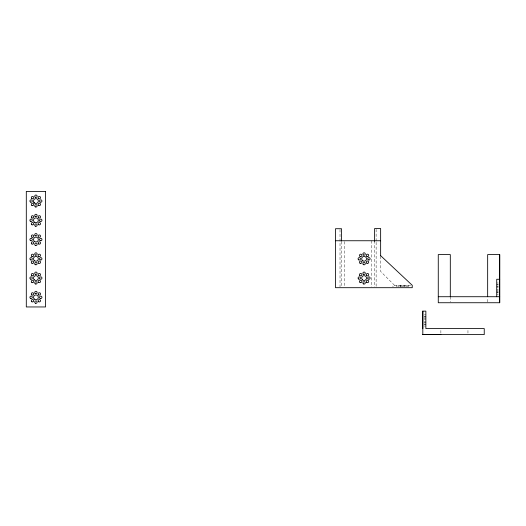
<?xml version="1.0" encoding="UTF-8"?>
<svg xmlns="http://www.w3.org/2000/svg" width="526" height="526" viewBox="0 0 526 526"><rect width="100%" height="100%" fill="white"/><g stroke="black" fill="none" stroke-linecap="round" stroke-linejoin="round"><path stroke-width="0.39" stroke-dasharray="2.63 1.97" d="M440.88 333.089L440.88 328.579M467.956 333.089L467.956 329.329M487.661 301.99L487.661 297.473M496.728 283.001L498.214 283.001M496.728 284.369L498.214 284.369M496.728 284.868L498.214 284.868M410.635 285.289L392.981 285.289L392.981 286.894M496.728 286.111L498.214 286.111M496.728 286.229L498.214 286.229M496.728 287.663L498.214 287.663M496.728 289.53L498.214 289.53M496.728 290.963L498.214 290.963M496.728 291.082L498.214 291.082M496.728 292.331L498.214 292.331M496.728 292.831L498.214 292.831M496.728 294.192L498.214 294.192M424.337 314.857L425.863 314.857M424.337 316.225L425.863 316.225M424.337 316.724L425.863 316.724M424.337 317.967L425.863 317.967M424.337 318.085L425.863 318.085M424.337 319.519L425.863 319.519M424.337 321.386L425.863 321.386M424.337 322.819L425.863 322.819M424.337 322.938L425.863 322.938M424.337 324.187L425.863 324.187M424.337 324.687L425.863 324.687M424.337 326.048L425.863 326.048M394.487 285.289L380.64 271.442L380.64 256.866M450.309 296.723L450.309 301.99M408.63 285.289L408.63 286.894M407.216 285.289L407.216 286.894M406.223 285.289L406.223 286.894M405.013 285.289L405.013 286.894M404.81 285.289L404.81 286.894M403.81 285.289L403.81 286.894M402.607 285.289L402.607 286.894M401.404 285.289L401.404 286.894M400.411 285.289L400.411 286.894M400.201 285.289L400.201 286.894M398.997 285.289L398.997 286.894M398.004 285.289L398.004 286.894M396.591 285.289L396.591 286.894M376.129 229.329L376.129 241.487M376.129 242.302L376.129 286.887M374.624 240.75L374.624 286.887M371.619 240.75L371.619 286.887M344.537 241.565L344.537 286.887M341.525 241.565L341.525 286.887M340.02 229.533L340.02 286.874"/><path stroke-width="0.79" d="M422.812 334.595L422.812 311.122L425.863 311.122L425.863 328.579L484.242 328.579L484.242 334.595L422.812 334.595L440.88 334.595M450.309 296.723L450.309 254.597L438.27 254.597L438.27 302.739L499.7 302.739L499.7 254.597L487.661 254.597L487.661 296.723M335.509 240.75L380.64 240.75M499.7 279.267L496.728 279.267L496.728 296.723M438.27 296.723L499.7 296.723M380.64 255.669L412.239 285.289L412.239 287.696L335.509 287.696L335.509 228.718L341.525 228.718L341.525 241.007M33.842 202.234L34.229 202.734M499.7 254.597L499.7 302.739M422.812 311.122L422.812 328.579M380.64 256.057L380.64 228.521L374.624 228.521L374.624 241.487M45.558 191.405L26.3 191.405L26.3 306.954L45.558 306.954L45.558 191.405M363.492 283.922A1.203 1.203 0 0 0 365.294 282.883A1.203 1.203 0 0 0 363.492 281.837A1.203 1.203 0 0 0 363.492 283.922M362.887 260.889A2.406 2.406 0 0 0 366.504 258.805A2.406 2.406 0 0 0 362.887 256.721A2.406 2.406 0 0 0 362.887 260.889M363.492 274.296A1.203 1.203 0 0 0 365.294 273.25A1.203 1.203 0 0 0 363.492 272.212A1.203 1.203 0 0 0 363.492 274.296M363.492 255.038A1.203 1.203 0 0 0 365.294 253.992A1.203 1.203 0 0 0 363.492 252.953A1.203 1.203 0 0 0 363.492 255.038M359.837 275.512A1.203 1.203 0 0 0 361.849 274.973A1.203 1.203 0 0 0 360.376 273.5A1.203 1.203 0 0 0 359.837 275.512M366.648 275.512A1.203 1.203 0 0 0 368.66 274.973A1.203 1.203 0 0 0 367.187 273.5A1.203 1.203 0 0 0 366.648 275.512M366.648 282.324A1.203 1.203 0 0 0 368.66 281.778A1.203 1.203 0 0 0 367.187 280.305A1.203 1.203 0 0 0 366.648 282.324M362.394 279.766A2.406 2.406 0 0 0 366.418 278.688A2.406 2.406 0 0 0 363.473 275.742A2.406 2.406 0 0 0 362.394 279.766M360.086 282.515A1.203 1.203 0 0 0 361.895 281.469A1.203 1.203 0 0 0 360.086 280.43A1.203 1.203 0 0 0 360.086 282.515M368.055 278.918A1.203 1.203 0 0 0 370.067 278.379A1.203 1.203 0 0 0 368.594 276.9A1.203 1.203 0 0 0 368.055 278.918M358.43 278.918A1.203 1.203 0 0 0 360.442 278.379A1.203 1.203 0 0 0 358.969 276.9A1.203 1.203 0 0 0 358.43 278.918M368.305 259.851A1.203 1.203 0 0 0 370.113 258.805A1.203 1.203 0 0 0 368.305 257.766A1.203 1.203 0 0 0 368.305 259.851M360.086 263.256A1.203 1.203 0 0 0 361.895 262.211A1.203 1.203 0 0 0 360.086 261.172A1.203 1.203 0 0 0 360.086 263.256M363.242 264.473A1.203 1.203 0 0 0 365.254 263.934A1.203 1.203 0 0 0 363.782 262.461A1.203 1.203 0 0 0 363.242 264.473M366.898 256.445A1.203 1.203 0 0 0 368.7 255.406A1.203 1.203 0 0 0 366.898 254.36A1.203 1.203 0 0 0 366.898 256.445M358.679 259.851A1.203 1.203 0 0 0 360.481 258.805A1.203 1.203 0 0 0 358.679 257.766A1.203 1.203 0 0 0 358.679 259.851M366.898 263.256A1.203 1.203 0 0 0 368.7 262.211A1.203 1.203 0 0 0 366.898 261.172A1.203 1.203 0 0 0 366.898 263.256M360.086 256.445A1.203 1.203 0 0 0 361.895 255.406A1.203 1.203 0 0 0 360.086 254.36A1.203 1.203 0 0 0 360.086 256.445M34.723 222.373A2.406 2.406 0 0 0 38.339 220.289A2.406 2.406 0 0 0 34.723 218.205A2.406 2.406 0 0 0 34.723 222.373M31.922 275.703A1.203 1.203 0 0 0 33.73 274.664A1.203 1.203 0 0 0 31.922 273.619A1.203 1.203 0 0 0 31.922 275.703M38.733 282.515A1.203 1.203 0 0 0 40.535 281.469A1.203 1.203 0 0 0 38.733 280.43A1.203 1.203 0 0 0 38.733 282.515M34.723 260.889A2.406 2.406 0 0 0 38.339 258.805A2.406 2.406 0 0 0 34.723 256.721A2.406 2.406 0 0 0 34.723 260.889M38.733 263.256A1.203 1.203 0 0 0 40.535 262.211A1.203 1.203 0 0 0 38.733 261.172A1.203 1.203 0 0 0 38.733 263.256M34.229 299.024A2.406 2.406 0 0 0 38.253 297.946A2.406 2.406 0 0 0 35.308 295.001A2.406 2.406 0 0 0 34.229 299.024M38.733 256.445A1.203 1.203 0 0 0 40.535 255.406A1.203 1.203 0 0 0 38.733 254.36A1.203 1.203 0 0 0 38.733 256.445M40.14 259.851A1.203 1.203 0 0 0 41.948 258.805A1.203 1.203 0 0 0 40.14 257.766A1.203 1.203 0 0 0 40.14 259.851M35.327 255.038A1.203 1.203 0 0 0 37.136 253.992A1.203 1.203 0 0 0 35.327 252.953A1.203 1.203 0 0 0 35.327 255.038M35.078 264.473A1.203 1.203 0 0 0 37.09 263.934A1.203 1.203 0 0 0 35.617 262.461A1.203 1.203 0 0 0 35.078 264.473M30.515 279.109A1.203 1.203 0 0 0 32.316 278.063A1.203 1.203 0 0 0 30.515 277.024A1.203 1.203 0 0 0 30.515 279.109M31.922 282.515A1.203 1.203 0 0 0 33.73 281.469A1.203 1.203 0 0 0 31.922 280.43A1.203 1.203 0 0 0 31.922 282.515M31.922 256.445A1.203 1.203 0 0 0 33.73 255.406A1.203 1.203 0 0 0 31.922 254.36A1.203 1.203 0 0 0 31.922 256.445M31.922 263.256A1.203 1.203 0 0 0 33.73 262.211A1.203 1.203 0 0 0 31.922 261.172A1.203 1.203 0 0 0 31.922 263.256M30.515 259.851A1.203 1.203 0 0 0 32.316 258.805A1.203 1.203 0 0 0 30.515 257.766A1.203 1.203 0 0 0 30.515 259.851M31.922 301.773A1.203 1.203 0 0 0 33.73 300.727A1.203 1.203 0 0 0 31.922 299.688A1.203 1.203 0 0 0 31.922 301.773M34.723 241.631A2.406 2.406 0 0 0 38.339 239.547A2.406 2.406 0 0 0 34.723 237.463A2.406 2.406 0 0 0 34.723 241.631M35.078 235.589A1.203 1.203 0 0 0 37.09 235.043A1.203 1.203 0 0 0 35.617 233.57A1.203 1.203 0 0 0 35.078 235.589M30.515 202.076A1.203 1.203 0 0 0 32.316 201.031A1.203 1.203 0 0 0 30.515 199.992A1.203 1.203 0 0 0 30.515 202.076M39.891 278.918A1.203 1.203 0 0 0 41.909 278.379A1.203 1.203 0 0 0 40.43 276.9A1.203 1.203 0 0 0 39.891 278.918M40.14 298.367A1.203 1.203 0 0 0 41.948 297.321A1.203 1.203 0 0 0 40.14 296.283A1.203 1.203 0 0 0 40.14 298.367M30.265 221.144A1.203 1.203 0 0 0 32.277 220.604A1.203 1.203 0 0 0 30.804 219.132A1.203 1.203 0 0 0 30.265 221.144M38.733 217.928A1.203 1.203 0 0 0 40.535 216.89A1.203 1.203 0 0 0 38.733 215.844A1.203 1.203 0 0 0 38.733 217.928M31.922 205.482A1.203 1.203 0 0 0 33.73 204.436A1.203 1.203 0 0 0 31.922 203.398A1.203 1.203 0 0 0 31.922 205.482M38.733 224.74A1.203 1.203 0 0 0 40.535 223.695A1.203 1.203 0 0 0 38.733 222.656A1.203 1.203 0 0 0 38.733 224.74M35.327 303.18A1.203 1.203 0 0 0 37.136 302.141A1.203 1.203 0 0 0 35.327 301.096A1.203 1.203 0 0 0 35.327 303.18M31.922 237.187A1.203 1.203 0 0 0 33.73 236.148A1.203 1.203 0 0 0 31.922 235.102A1.203 1.203 0 0 0 31.922 237.187M39.891 221.144A1.203 1.203 0 0 0 41.909 220.604A1.203 1.203 0 0 0 40.43 219.132A1.203 1.203 0 0 0 39.891 221.144M38.733 243.998A1.203 1.203 0 0 0 40.535 242.953A1.203 1.203 0 0 0 38.733 241.914A1.203 1.203 0 0 0 38.733 243.998M34.723 203.115A2.406 2.406 0 0 0 38.339 201.031A2.406 2.406 0 0 0 34.723 198.946A2.406 2.406 0 0 0 34.723 203.115M35.327 226.147A1.203 1.203 0 0 0 37.136 225.108A1.203 1.203 0 0 0 35.327 224.063A1.203 1.203 0 0 0 35.327 226.147M30.515 240.592A1.203 1.203 0 0 0 32.316 239.547A1.203 1.203 0 0 0 30.515 238.508A1.203 1.203 0 0 0 30.515 240.592M35.078 293.363A1.203 1.203 0 0 0 37.09 292.818A1.203 1.203 0 0 0 35.617 291.345A1.203 1.203 0 0 0 35.078 293.363M31.922 217.928A1.203 1.203 0 0 0 33.73 216.89A1.203 1.203 0 0 0 31.922 215.844A1.203 1.203 0 0 0 31.922 217.928M30.515 298.367A1.203 1.203 0 0 0 32.316 297.321A1.203 1.203 0 0 0 30.515 296.283A1.203 1.203 0 0 0 30.515 298.367M38.733 198.67A1.203 1.203 0 0 0 40.535 197.631A1.203 1.203 0 0 0 38.733 196.586A1.203 1.203 0 0 0 38.733 198.67M35.327 274.296A1.203 1.203 0 0 0 37.136 273.25A1.203 1.203 0 0 0 35.327 272.212A1.203 1.203 0 0 0 35.327 274.296M40.14 240.592A1.203 1.203 0 0 0 41.948 239.547A1.203 1.203 0 0 0 40.14 238.508A1.203 1.203 0 0 0 40.14 240.592M38.733 237.187A1.203 1.203 0 0 0 40.535 236.148A1.203 1.203 0 0 0 38.733 235.102A1.203 1.203 0 0 0 38.733 237.187M38.733 205.482A1.203 1.203 0 0 0 40.535 204.436A1.203 1.203 0 0 0 38.733 203.398A1.203 1.203 0 0 0 38.733 205.482M38.733 294.961A1.203 1.203 0 0 0 40.535 293.922A1.203 1.203 0 0 0 38.733 292.877A1.203 1.203 0 0 0 38.733 294.961M35.327 245.405A1.203 1.203 0 0 0 37.136 244.366A1.203 1.203 0 0 0 35.327 243.321A1.203 1.203 0 0 0 35.327 245.405M40.14 202.076A1.203 1.203 0 0 0 41.948 201.031A1.203 1.203 0 0 0 40.14 199.992A1.203 1.203 0 0 0 40.14 202.076M38.733 275.703A1.203 1.203 0 0 0 40.535 274.664A1.203 1.203 0 0 0 38.733 273.619A1.203 1.203 0 0 0 38.733 275.703M35.327 283.922A1.203 1.203 0 0 0 37.136 282.883A1.203 1.203 0 0 0 35.327 281.837A1.203 1.203 0 0 0 35.327 283.922M35.327 206.889A1.203 1.203 0 0 0 37.136 205.85A1.203 1.203 0 0 0 35.327 204.805A1.203 1.203 0 0 0 35.327 206.889M31.922 243.998A1.203 1.203 0 0 0 33.73 242.953A1.203 1.203 0 0 0 31.922 241.914A1.203 1.203 0 0 0 31.922 243.998M38.733 301.773A1.203 1.203 0 0 0 40.535 300.727A1.203 1.203 0 0 0 38.733 299.688A1.203 1.203 0 0 0 38.733 301.773M35.078 216.331A1.203 1.203 0 0 0 37.09 215.785A1.203 1.203 0 0 0 35.617 214.312A1.203 1.203 0 0 0 35.078 216.331M31.922 224.74A1.203 1.203 0 0 0 33.73 223.695A1.203 1.203 0 0 0 31.922 222.656A1.203 1.203 0 0 0 31.922 224.74M31.922 294.961A1.203 1.203 0 0 0 33.73 293.922A1.203 1.203 0 0 0 31.922 292.877A1.203 1.203 0 0 0 31.922 294.961M34.229 279.766A2.406 2.406 0 0 0 38.253 278.688A2.406 2.406 0 0 0 35.308 275.742A2.406 2.406 0 0 0 34.229 279.766M35.327 197.263A1.203 1.203 0 0 0 37.136 196.218A1.203 1.203 0 0 0 35.327 195.179A1.203 1.203 0 0 0 35.327 197.263M31.922 198.67A1.203 1.203 0 0 0 33.73 197.631A1.203 1.203 0 0 0 31.922 196.586A1.203 1.203 0 0 0 31.922 198.67"/></g></svg>
